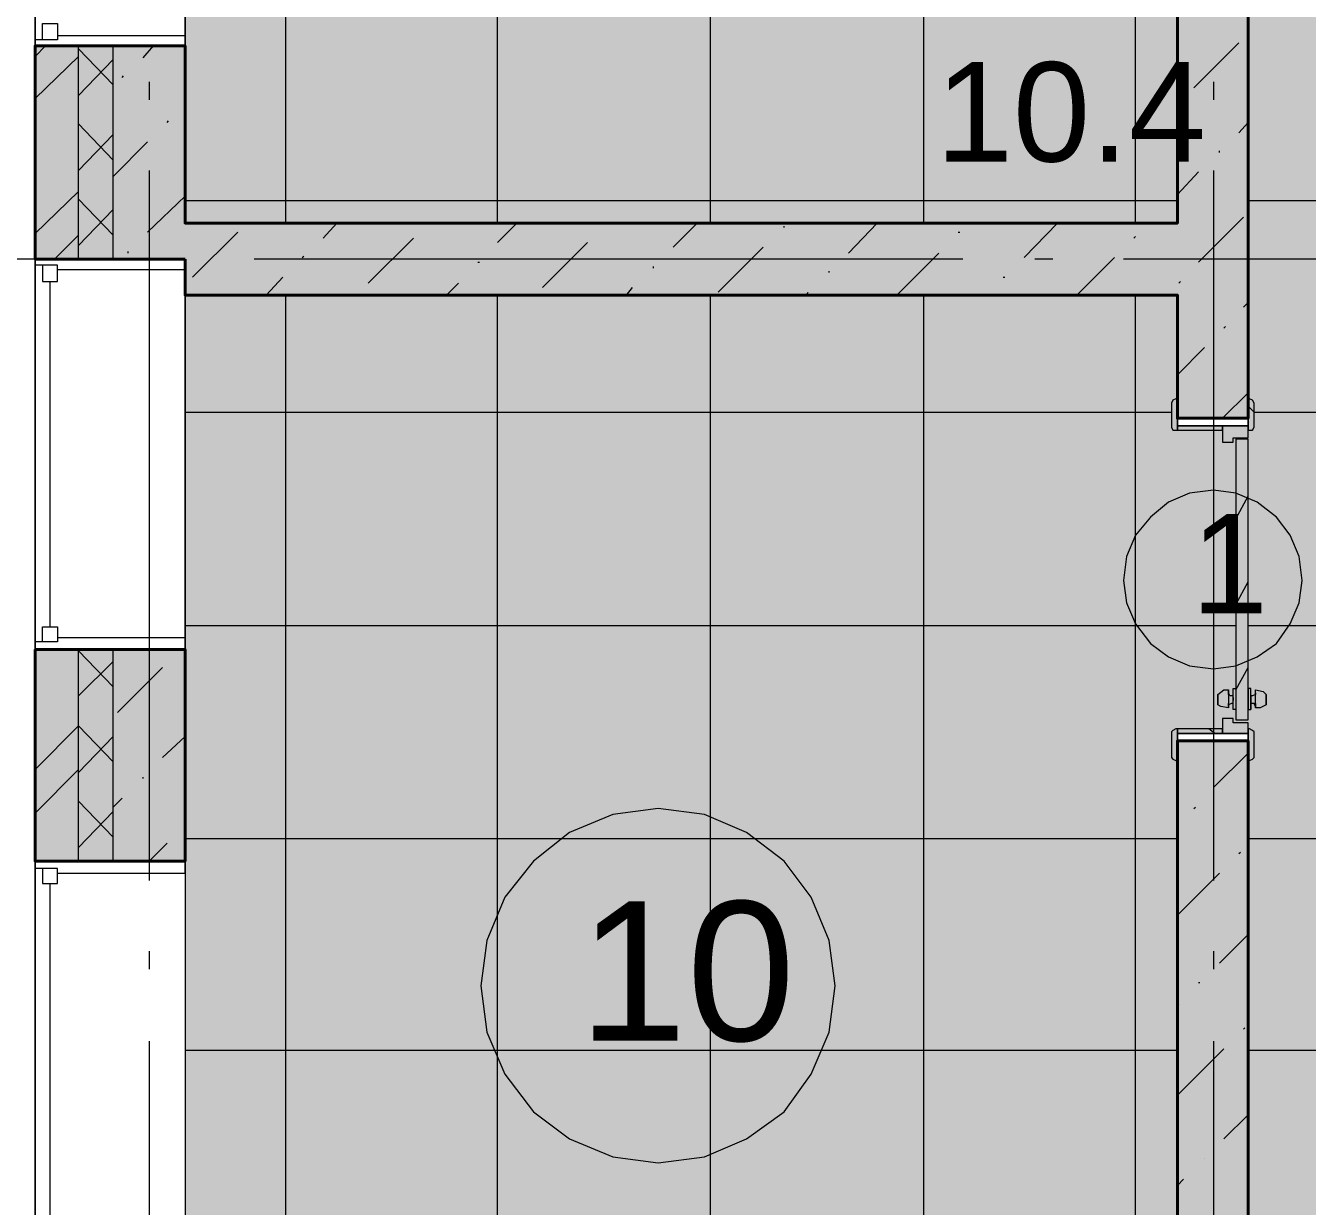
# Model space of a CAD drawing. Header units: millimetres. Extents: x -6983 to 114033, y -5968 to 36007.
# Drawn here: x -345 to 3267, y 19196 to 22524 of the extents above; entities that cross this region are included whole.
import ezdxf

# ---------------------------------------------------------------- set-up
doc = ezdxf.new("R2010")
doc.units = ezdxf.units.MM
doc.layers.add('PDF _Геометрия', color=7, linetype='Continuous')
doc.layers.add('PDF _Текст', color=7, linetype='Continuous')
doc.layers.add('PDF _Сплошная заливка', color=7, linetype='Continuous', true_color=0xffffff)
doc.styles.add('PDF Arial', font='arial.ttf')

msp = doc.modelspace()

# ---------------------------------------------------------------- hatches: boundary and pattern name
at = {"layer": 'PDF _Сплошная заливка', "transparency": 33554559}
h = msp.add_hatch(color=256, dxfattribs=at)
h.paths.add_polyline_path([(-318.8, 25263.3), (-196.1, 25263.3), (-196.1, 29084.2), (-318.8, 29084.2)])
h.paths.add_polyline_path([(-318.8, 21865.5), (-196.1, 21865.5), (-196.1, 22466.4), (-318.8, 22466.4)])
h.paths.add_polyline_path([(-318.8, 20168.8), (-196.1, 20168.8), (-196.1, 20765.4), (-318.8, 20765.4)])
h.paths.add_polyline_path([(-196.1, 19068.7), (-318.8, 19068.7), (-318.8, 15548.2), (-196.1, 15548.2)])
h.paths.add_polyline_path([(-318.8, 23566.5), (-196.1, 23566.5), (-196.1, 24163.1), (-318.8, 24163.1)])
h = msp.add_hatch(color=256, dxfattribs=at)
h.paths.add_polyline_path([(-196.1, 25263.3), (-98.8, 25263.3), (-98.8, 28961.5), (-196.1, 28961.5)])
h.paths.add_polyline_path([(-196.1, 21865.5), (-98.8, 21865.5), (-98.8, 22466.4), (-196.1, 22466.4)])
h.paths.add_polyline_path([(-196.1, 20168.8), (-98.8, 20168.8), (-98.8, 20765.4), (-196.1, 20765.4)])
h.paths.add_polyline_path([(-98.8, 19068.7), (-196.1, 19068.7), (-196.1, 15670.9), (-98.8, 15670.9)])
h.paths.add_polyline_path([(-196.1, 23566.5), (-98.8, 23566.5), (-98.8, 24163.1), (-196.1, 24163.1)])
h = msp.add_hatch(color=256, dxfattribs=at)
h.paths.add_polyline_path([(-98.8, 25263.3), (104.3, 25263.3), (104.3, 28864.1), (-98.8, 28864.1)])
h.paths.add_polyline_path([(-98.8, 21865.5), (104.3, 21865.5), (104.3, 22466.4), (-98.8, 22466.4)])
h.paths.add_polyline_path([(-98.8, 20168.8), (104.3, 20168.8), (104.3, 20765.4), (-98.8, 20765.4)])
h.paths.add_polyline_path([(104.3, 19068.7), (-98.8, 19068.7), (-98.8, 15768.2), (104.3, 15768.2)])
h.paths.add_polyline_path([(-98.8, 23566.5), (104.3, 23566.5), (104.3, 24163.1), (-98.8, 24163.1)])
h = msp.add_hatch(color=256, dxfattribs=at)
h.paths.add_polyline_path([(17245.3, 26862.7), (17245.3, 21967.1), (17253.8, 21967.1), (17253.8, 26862.7)])
h.paths.add_polyline_path([(17042.2, 24065.8), (17042.2, 28661), (14245.3, 28661), (14245.3, 25563.7), (14258, 25563.7), (14262.3, 25559.5), (14258, 25479.1), (14118.4, 25474.9), (14118.4, 25445.2), (14088.8, 25445.2), (14088.8, 25457.9), (14046.5, 25457.9), (14046.5, 25474.9), (14033.8, 25474.9), (14033.8, 25487.6), (14029.6, 25487.6), (14029.6, 25559.5), (14033.8, 25563.7), (14046.5, 25563.7), (14046.5, 25665.3), (13500.6, 25665.3), (13496.4, 25656.8), (13492.2, 25652.6), (13420.2, 25648.3), (13420.2, 25652.6), (13416, 25652.6), (13416, 25665.3), (13411.8, 25665.3), (13411.8, 25788), (13382.2, 25788), (13382.2, 25817.6), (13394.9, 25817.6), (13394.9, 25864.1), (13411.8, 25864.1), (13411.8, 25872.6), (13416, 25876.8), (13500.6, 25876.8), (13500.6, 25864.1), (14046.5, 25864.1), (14046.5, 28661), (13483.7, 28661), (13479.5, 28652.6), (13394.9, 28648.3), (13394.9, 28661), (11956.2, 28661), (11952, 28652.6), (11867.4, 28648.3), (11867.4, 28661), (11245.3, 28661), (11245.3, 25864.1), (11880, 25864.1), (11880, 25872.6), (11884.3, 25876.8), (11973.1, 25876.8), (11973.1, 25864.1), (11990.1, 25864.1), (11990.1, 25817.6), (12002.8, 25817.6), (12002.8, 25788), (11973.1, 25788), (11968.9, 25656.8), (11956.2, 25652.6), (11892.7, 25648.3), (11892.7, 25652.6), (11884.3, 25652.6), (11884.3, 25665.3), (10301.8, 25665.3), (10297.5, 25656.8), (10293.3, 25652.6), (10221.4, 25648.3), (10221.4, 25652.6), (10217.1, 25652.6), (10217.1, 25665.3), (10196, 25665.3), (10196, 25707.6), (10183.3, 25707.6), (10183.3, 25737.2), (10212.9, 25737.2), (10212.9, 25872.6), (10217.1, 25876.8), (10246.8, 25876.8), (10246.8, 26084.2), (10826.5, 26084.2), (10826.5, 28441), (9320.1, 28441), (9320.1, 26084.2), (9337, 26084.2), (9337, 25876.8), (9375.1, 25876.8), (9375.1, 25737.2), (9404.7, 25737.2), (9404.7, 25707.6), (9392, 25707.6), (9392, 25665.3), (9375.1, 25665.3), (9370.9, 25656.8), (9358.2, 25652.6), (9294.7, 25648.3), (9294.7, 25652.6), (9286.3, 25652.6), (9286.3, 25665.3), (7454.1, 25665.3), (7449.9, 25656.8), (7445.6, 25652.6), (7373.7, 25648.3), (7373.7, 25652.6), (7365.2, 25652.6), (7365.2, 25665.3), (7344.1, 25665.3), (7344.1, 25707.6), (7335.6, 25707.6), (7335.6, 25737.2), (7365.2, 25737.2), (7365.2, 25876.8), (7454.1, 25876.8), (7454.1, 25864.1), (8897, 25864.1), (8897, 28661), (6100.1, 28661), (6100.1, 25864.1), (6434.3, 25864.1), (6434.3, 25872.6), (6438.6, 25876.8), (6523.2, 25876.8), (6523.2, 25737.2), (6552.8, 25737.2), (6552.8, 25707.6), (6544.4, 25707.6), (6544.4, 25665.3), (6523.2, 25665.3), (6523.2, 25652.6), (6510.5, 25652.6), (6442.8, 25648.3), (6442.8, 25652.6), (6438.6, 25652.6), (6438.6, 25665.3), (4517.6, 25665.3), (4513.3, 25656.8), (4504.9, 25652.6), (4437.2, 25648.3), (4437.2, 25652.6), (4428.7, 25652.6), (4428.7, 25665.3), (4407.6, 25665.3), (4407.6, 25707.6), (4394.9, 25707.6), (4394.9, 25737.2), (4424.5, 25737.2), (4424.5, 25872.6), (4428.7, 25876.8), (4517.6, 25876.8), (4517.6, 25864.1), (5901.2, 25864.1), (5901.2, 28661), (104.3, 28661), (104.3, 25864.1), (3497.8, 25864.1), (3497.8, 25876.8), (3586.7, 25876.8), (3586.7, 25737.2), (3616.3, 25737.2), (3616.3, 25707.6), (3603.6, 25707.6), (3603.6, 25665.3), (3586.7, 25665.3), (3582.4, 25656.8), (3569.8, 25652.6), (3506.3, 25648.3), (3506.3, 25652.6), (3497.8, 25652.6), (3497.8, 25665.3), (3100.1, 25665.3), (3100.1, 23570.8), (3112.8, 23570.8), (3117, 23566.5), (3112.8, 23486.1), (3100.1, 23481.9), (3100.1, 23460.8), (3057.8, 23460.8), (3057.8, 23448.1), (3028.1, 23448.1), (3028.1, 23481.9), (2888.5, 23481.9), (2888.5, 23494.6), (2884.3, 23494.6), (2884.3, 23562.3), (2888.5, 23570.8), (2901.2, 23570.8), (2901.2, 25665.3), (104.3, 25665.3), (104.3, 21967.1), (2901.2, 21967.1), (2901.2, 22551), (2897, 22555.3), (2888.5, 22555.3), (2888.5, 22563.7), (2884.3, 22563.7), (2884.3, 22635.6), (2888.5, 22639.9), (3028.1, 22639.9), (3028.1, 22669.5), (3057.8, 22669.5), (3057.8, 22656.8), (3100.1, 22656.8), (3100.1, 22639.9), (3112.8, 22639.9), (3117, 22635.6), (3112.8, 22559.5), (3100.1, 22555.3), (3100.1, 21472), (3112.8, 21472), (3117, 21467.8), (3112.8, 21387.4), (3100.1, 21383.2), (3100.1, 21362), (3057.8, 21362), (3057.8, 21349.3), (3028.1, 21349.3), (3028.1, 21383.2), (2888.5, 21383.2), (2888.5, 21395.9), (2884.3, 21395.9), (2884.3, 21463.6), (2888.5, 21472), (2901.2, 21472), (2901.2, 21764), (104.3, 21764), (104.3, 15967.1), (2681.2, 15967.1), (2681.2, 15979.8), (2901.2, 15979.8), (2901.2, 20452.3), (2897, 20456.5), (2888.5, 20460.8), (2884.3, 20460.8), (2884.3, 20536.9), (2888.5, 20541.1), (3028.1, 20541.1), (3028.1, 20570.8), (3057.8, 20570.8), (3057.8, 20558.1), (3100.1, 20558.1), (3100.1, 20541.1), (3112.8, 20541.1), (3117, 20536.9), (3112.8, 20460.8), (3100.1, 20456.5), (3100.1, 15967.1), (5901.2, 15967.1), (5901.2, 16601.8), (5892.7, 16606), (5888.5, 16606), (5888.5, 16614.5), (5884.3, 16614.5), (5884.3, 16686.4), (5888.5, 16694.9), (5901.2, 16694.9), (5901.2, 18133.5), (5888.5, 18133.5), (5888.5, 18146.2), (5884.3, 18146.2), (5884.3, 18218.2), (5888.5, 18222.4), (5901.2, 18222.4), (5901.2, 20452.3), (5892.7, 20456.5), (5888.5, 20460.8), (5884.3, 20460.8), (5884.3, 20536.9), (5888.5, 20541.1), (5901.2, 20541.1), (5901.2, 20558.1), (5943.5, 20558.1), (5943.5, 20570.8), (5973.1, 20570.8), (5973.1, 20541.1), (6112.8, 20541.1), (6112.8, 20456.5), (6100.1, 20456.5), (6100.1, 18967.1), (8897, 18967.1), (8897, 21764), (6100.1, 21764), (6100.1, 21472), (6112.8, 21472), (6112.8, 21383.2), (5973.1, 21383.2), (5973.1, 21349.3), (5943.5, 21349.3), (5943.5, 21362), (5901.2, 21362), (5901.2, 21383.2), (5888.5, 21383.2), (5888.5, 21395.9), (5884.3, 21395.9), (5884.3, 21463.6), (5888.5, 21472), (5901.2, 21472), (5901.2, 22551), (5892.7, 22555.3), (5888.5, 22555.3), (5888.5, 22563.7), (5884.3, 22563.7), (5884.3, 22635.6), (5888.5, 22639.9), (5901.2, 22639.9), (5901.2, 22656.8), (5943.5, 22656.8), (5943.5, 22669.5), (5973.1, 22669.5), (5973.1, 22639.9), (6112.8, 22639.9), (6112.8, 22555.3), (6100.1, 22555.3), (6100.1, 21967.1), (8897, 21967.1), (8897, 23862.7), (6100.1, 23862.7), (6100.1, 23570.8), (6112.8, 23570.8), (6112.8, 23481.9), (5973.1, 23481.9), (5973.1, 23448.1), (5943.5, 23448.1), (5943.5, 23460.8), (5901.2, 23460.8), (5901.2, 23481.9), (5888.5, 23481.9), (5888.5, 23494.6), (5884.3, 23494.6), (5884.3, 23562.3), (5888.5, 23570.8), (5901.2, 23570.8), (5901.2, 24065.8), (12447, 24065.8), (12447, 23084.2), (12459.7, 23084.2), (12459.7, 22999.5), (12447, 22999.5), (12447, 22978.4), (12404.7, 22978.4), (12404.7, 22965.7), (12370.9, 22965.7), (12370.9, 22995.3), (12239.7, 22999.5), (12235.5, 22999.5), (12235.5, 23012.2), (12231.2, 23012.2), (12231.2, 23079.9), (12235.5, 23084.2), (12248.2, 23084.2), (12248.2, 23862.7), (9100.1, 23862.7), (9100.1, 21967.1), (12248.2, 21967.1), (12248.2, 22064.4), (12239.7, 22068.7), (12235.5, 22068.7), (12235.5, 22077.1), (12231.2, 22077.1), (12231.2, 22149), (12235.5, 22157.5), (12370.9, 22157.5), (12370.9, 22187.1), (12404.7, 22187.1), (12404.7, 22174.4), (12447, 22174.4), (12447, 22157.5), (12459.7, 22157.5), (12459.7, 22068.7), (12447, 22068.7), (12447, 20486.1), (12459.7, 20486.1), (12459.7, 20401.5), (12447, 20401.5), (12447, 20380.4), (12404.7, 20380.4), (12404.7, 20367.7), (12370.9, 20367.7), (12370.9, 20397.3), (12239.7, 20401.5), (12235.5, 20401.5), (12235.5, 20410), (12231.2, 20410), (12231.2, 20481.9), (12235.5, 20486.1), (12248.2, 20486.1), (12248.2, 21764), (9100.1, 21764), (9100.1, 18967.1), (12248.2, 18967.1), (12248.2, 19466.4), (12239.7, 19470.6), (12235.5, 19470.6), (12235.5, 19479.1), (12231.2, 19479.1), (12231.2, 19551), (12235.5, 19555.3), (12370.9, 19555.3), (12370.9, 19584.9), (12404.7, 19584.9), (12404.7, 19576.4), (12447, 19576.4), (12447, 19555.3), (12459.7, 19555.3), (12459.7, 19470.6), (12447, 19470.6), (12447, 18967.1), (17042.2, 18967.1), (17042.2, 20566.5), (14046.5, 20566.5), (14046.5, 22745.7), (14042.2, 22749.9), (14033.8, 22754.1), (14029.6, 22754.1), (14029.6, 22830.3), (14033.8, 22834.5), (14046.5, 22834.5), (14046.5, 22851.4), (14088.8, 22851.4), (14088.8, 22864.1), (14118.4, 22864.1), (14118.4, 22834.5), (14262.3, 22834.5), (14258, 22754.1), (14245.3, 22749.9), (14245.3, 20765.4), (17042.2, 20765.4), (17042.2, 23862.7), (14245.3, 23862.7), (14245.3, 23765.4), (14258, 23765.4), (14262.3, 23761.2), (14258, 23680.8), (14118.4, 23676.5), (14118.4, 23646.9), (14088.8, 23646.9), (14088.8, 23655.4), (14046.5, 23655.4), (14046.5, 23676.5), (14033.8, 23676.5), (14033.8, 23689.2), (14029.6, 23689.2), (14029.6, 23761.2), (14033.8, 23765.4), (14046.5, 23765.4), (14046.5, 24544), (14042.2, 24548.2), (14033.8, 24552.4), (14029.6, 24552.4), (14029.6, 24628.6), (14033.8, 24632.8), (14046.5, 24632.8), (14046.5, 24654), (14088.8, 24654), (14088.8, 24662.4), (14118.4, 24662.4), (14118.4, 24632.8), (14262.3, 24632.8), (14258, 24552.4), (14245.3, 24548.2), (14245.3, 24065.8)])
h.paths.add_polyline_path([(15645.9, 17168.8), (15645.9, 15967.1), (17042.2, 15967.1), (17042.2, 16529.9), (17038, 16534.1), (17033.8, 16534.1), (17033.8, 16542.6), (17029.6, 16542.6), (17029.6, 16614.5), (17033.8, 16623), (17169.2, 16623), (17169.2, 16652.6), (17198.8, 16652.6), (17198.8, 16639.9), (17245.3, 16639.9), (17245.3, 16623), (17258, 16623), (17258, 16534.1), (17245.3, 16534.1), (17245.3, 15967.1), (18387.8, 15967.1), (18387.8, 15979.8), (18392, 15984), (18476.7, 15984), (18476.7, 15967.1), (19919.5, 15967.1), (19919.5, 15984), (20004.2, 15984), (20008.4, 15979.8), (20008.4, 15967.1), (23875.8, 15967.1), (23875.8, 15979.8), (23880, 15984), (23964.7, 15984), (23964.7, 15967.1), (25403.3, 15967.1), (25403.3, 15979.8), (25407.6, 15984), (25492.2, 15984), (25496.4, 15979.8), (25496.4, 15967.1), (26038, 15967.1), (26038, 16512.9), (26033.8, 16517.2), (26029.6, 16517.2), (26029.6, 16525.6), (26025.3, 16525.6), (26025.3, 16597.6), (26029.6, 16601.8), (26165, 16601.8), (26165, 16631.4), (26194.6, 16631.4), (26194.6, 16623), (26241.1, 16623), (26241.1, 16601.8), (26253.8, 16601.8), (26249.6, 16521.4), (26241.1, 16517.2), (26241.1, 15967.1), (29038, 15967.1), (29038, 16352.1), (29016.9, 16352.1), (29016.9, 16415.6), (29038, 16415.6), (29038, 18230.9), (29016.9, 18230.9), (29016.9, 18294.3), (29038, 18294.3), (29038, 19584.9), (29016.9, 19584.9), (29016.9, 19652.6), (29038, 19652.6), (29038, 21463.6), (29016.9, 21463.6), (29016.9, 21527), (29038, 21527), (29038, 21764), (26241.1, 21764), (26241.1, 21222.4), (26249.6, 21222.4), (26253.8, 21218.2), (26249.6, 21137.8), (26241.1, 21133.5), (26241.1, 21112.4), (26194.6, 21112.4), (26194.6, 21099.7), (26165, 21099.7), (26165, 21129.3), (26033.8, 21133.5), (26029.6, 21133.5), (26029.6, 21146.2), (26025.3, 21146.2), (26025.3, 21213.9), (26029.6, 21222.4), (26038, 21222.4), (26038, 21764), (25839.1, 21764), (25830.7, 21755.5), (25758.7, 21751.3), (25758.7, 21755.5), (25754.5, 21755.5), (25754.5, 21764), (25733.4, 21764), (25733.4, 21810.5), (25720.7, 21810.5), (25720.7, 21840.2), (25750.3, 21840.2), (25750.3, 21975.6), (25754.5, 21979.8), (25839.1, 21979.8), (25839.1, 21967.1), (26038, 21967.1), (26038, 26862.7), (23241.1, 26862.7), (23241.1, 21967.1), (24819.4, 21967.1), (24819.4, 21975.6), (24823.6, 21979.8), (24908.3, 21979.8), (24908.3, 21840.2), (24942.1, 21840.2), (24942.1, 21806.3), (24929.4, 21806.3), (24929.4, 21764), (24908.3, 21764), (24908.3, 21755.5), (24895.6, 21755.5), (24832.1, 21751.3), (24832.1, 21755.5), (24823.6, 21755.5), (24823.6, 21764), (22691, 21764), (22682.6, 21755.5), (22610.7, 21751.3), (22610.7, 21755.5), (22602.2, 21755.5), (22602.2, 21764), (22585.3, 21764), (22585.3, 21806.3), (22572.6, 21806.3), (22572.6, 21840.2), (22602.2, 21840.2), (22602.2, 21967.1), (21760.2, 21967.1), (21760.2, 21840.2), (21789.8, 21840.2), (21789.8, 21806.3), (21781.3, 21806.3), (21781.3, 21764), (21760.2, 21764), (21760.2, 21755.5), (21747.5, 21755.5), (21679.8, 21751.3), (21679.8, 21755.5), (21675.5, 21755.5), (21675.5, 21764), (18362.4, 21764), (18362.4, 21755.5), (18354, 21755.5), (18282, 21751.3), (18282, 21755.5), (18277.8, 21755.5), (18277.8, 21764), (18256.6, 21764), (18256.6, 21810.5), (18243.9, 21810.5), (18243.9, 21840.2), (18273.6, 21840.2), (18273.6, 21967.1), (17435.8, 21967.1), (17435.8, 21840.2), (17465.4, 21840.2), (17465.4, 21806.3), (17452.7, 21806.3), (17452.7, 21764), (17435.8, 21764), (17431.5, 21759.8), (17418.8, 21755.5), (17355.4, 21751.3), (17355.4, 21755.5), (17346.9, 21755.5), (17346.9, 21764), (17245.3, 21764), (17245.3, 18150.5), (17258, 18150.5), (17258, 18061.6), (17245.3, 18061.6), (17245.3, 18040.4), (17198.8, 18040.4), (17198.8, 18032), (17169.2, 18032), (17169.2, 18061.6), (17033.8, 18061.6), (17033.8, 18070.1), (17029.6, 18070.1), (17029.6, 18146.2), (17033.8, 18150.5), (17042.2, 18150.5), (17042.2, 18768.2), (11245.3, 18768.2), (11245.3, 15967.1), (14126.9, 15967.1), (14126.9, 15979.8), (14122.6, 15979.8), (14122.6, 15988.3), (14118.4, 15988.3), (14118.4, 15996.7), (14114.2, 15996.7), (14114.2, 16005.2), (14109.9, 16005.2), (14109.9, 16013.6), (14105.7, 16013.6), (14105.7, 16022.1), (14101.5, 16022.1), (14101.5, 16030.6), (14097.3, 16030.6), (14097.3, 16043.3), (14093, 16043.3), (14093, 16051.7), (14088.8, 16051.7), (14088.8, 16060.2), (14084.6, 16060.2), (14084.6, 16068.7), (14080.3, 16068.7), (14080.3, 16077.1), (14076.1, 16077.1), (14076.1, 16085.6), (14071.9, 16085.6), (14071.9, 16094), (14067.6, 16094), (14067.6, 16102.5), (14063.4, 16102.5), (14063.4, 16115.2), (14059.2, 16115.2), (14059.2, 16123.7), (14054.9, 16123.7), (14054.9, 16132.1), (14050.7, 16132.1), (14050.7, 16140.6), (14046.5, 16140.6), (14046.5, 16149), (14042.2, 16149), (14042.2, 16157.5), (14038, 16157.5), (14038, 16166), (14033.8, 16166), (14033.8, 16174.4), (14029.6, 16174.4), (14029.6, 16187.1), (14025.3, 16187.1), (14025.3, 16195.6), (14021.1, 16195.6), (14021.1, 16204.1), (14016.9, 16204.1), (14016.9, 16212.5), (14012.6, 16212.5), (14012.6, 16221), (14008.4, 16221), (14008.4, 16229.4), (14004.2, 16229.4), (14004.2, 16237.9), (13999.9, 16237.9), (13999.9, 16250.6), (13995.7, 16250.6), (13995.7, 16259.1), (13991.5, 16259.1), (13991.5, 16267.5), (13987.2, 16267.5), (13987.2, 16276), (13983, 16276), (13983, 16284.4), (13978.8, 16284.4), (13978.8, 16292.9), (13974.5, 16292.9), (13974.5, 16301.4), (13970.3, 16301.4), (13970.3, 16309.8), (13966.1, 16309.8), (13966.1, 16322.5), (13961.9, 16322.5), (13961.9, 16331), (13957.6, 16331), (13957.6, 16339.5), (13953.4, 16339.5), (13953.4, 16347.9), (13949.2, 16347.9), (13949.2, 16356.4), (13944.9, 16356.4), (13944.9, 16364.8), (13940.7, 16364.8), (13940.7, 16373.3), (13936.5, 16373.3), (13936.5, 16381.8), (13932.2, 16381.8), (13932.2, 16394.5), (13928, 16394.5), (13928, 16402.9), (13923.8, 16402.9), (13923.8, 16411.4), (13919.5, 16411.4), (13919.5, 16419.8), (13915.3, 16419.8), (13915.3, 16428.3), (13911.1, 16428.3), (13911.1, 16436.8), (13906.8, 16436.8), (13906.8, 16445.2), (13902.6, 16445.2), (13902.6, 16453.7), (13898.4, 16457.9), (13885.7, 16462.2), (13801.1, 16483.3), (13788.4, 16487.6), (13703.7, 16508.7), (13716.4, 16512.9), (13758.7, 16534.1), (13771.4, 16538.3), (13813.8, 16559.5), (13826.5, 16563.7), (13868.8, 16584.9), (13881.5, 16589.1), (13923.8, 16610.3), (13936.5, 16614.5), (13987.2, 16639.9), (13902.6, 16661), (13881.5, 16665.3), (13813.8, 16682.2), (13792.6, 16682.2), (13792.6, 16694.9), (13788.4, 16694.9), (13788.4, 16703.3), (13784.1, 16703.3), (13784.1, 16711.8), (13779.9, 16711.8), (13779.9, 16720.3), (13775.7, 16720.3), (13775.7, 16728.7), (13771.4, 16728.7), (13771.4, 16741.4), (13767.2, 16741.4), (13767.2, 16749.9), (13763, 16749.9), (13763, 16758.4), (13758.7, 16758.4), (13758.7, 16766.8), (13754.5, 16766.8), (13754.5, 16775.3), (13750.3, 16775.3), (13750.3, 16783.7), (13746.1, 16783.7), (13746.1, 16796.4), (13741.8, 16796.4), (13741.8, 16804.9), (13737.6, 16804.9), (13737.6, 16813.4), (13733.4, 16813.4), (13733.4, 16821.8), (13729.1, 16821.8), (13729.1, 16830.3), (13724.9, 16830.3), (13724.9, 16838.7), (13720.7, 16838.7), (13720.7, 16851.4), (13716.4, 16851.4), (13716.4, 16859.9), (13712.2, 16859.9), (13712.2, 16868.4), (13708, 16868.4), (13708, 16876.8), (13703.7, 16876.8), (13703.7, 16885.3), (13699.5, 16885.3), (13699.5, 16893.8), (13695.3, 16893.8), (13695.3, 16906.5), (13691, 16906.5), (13691, 16914.9), (13686.8, 16914.9), (13686.8, 16923.4), (13682.6, 16923.4), (13682.6, 16931.8), (13678.4, 16931.8), (13678.4, 16940.3), (13674.1, 16940.3), (13674.1, 16948.8), (13669.9, 16948.8), (13669.9, 16961.5), (13665.7, 16961.5), (13665.7, 16969.9), (13661.4, 16969.9), (13661.4, 16978.4), (13657.2, 16978.4), (13657.2, 16986.8), (13653, 16986.8), (13653, 16995.3), (13648.7, 16995.3), (13648.7, 17003.8), (13644.5, 17003.8), (13644.5, 17016.5), (13640.3, 17016.5), (13640.3, 17024.9), (13636, 17024.9), (13636, 17033.4), (13631.8, 17033.4), (13631.8, 17041.9), (13627.6, 17041.9), (13627.6, 17050.3), (13623.3, 17050.3), (13623.3, 17058.8), (13619.1, 17058.8), (13619.1, 17071.5), (13614.9, 17071.5), (13614.9, 17079.9), (13610.7, 17079.9), (13610.7, 17088.4), (13606.4, 17088.4), (13606.4, 17096.9), (13602.2, 17096.9), (13602.2, 17105.3), (13598, 17105.3), (13598, 17113.8), (13593.7, 17113.8), (13593.7, 17126.5), (13589.5, 17126.5), (13589.5, 17134.9), (13585.3, 17134.9), (13585.3, 17143.4), (13581, 17143.4), (13581, 17151.9), (13576.8, 17151.9), (13576.8, 17160.3), (13572.6, 17160.3), (13572.6, 17168.8)])
h = msp.add_hatch(color=256, dxfattribs=at)
h.paths.add_polyline_path([(3100.1, 20507.3), (2901.2, 20507.3), (2901.2, 15869.8), (3100.1, 15869.8)])
h.paths.add_polyline_path([(2901.2, 23515.8), (3100.1, 23515.8), (3100.1, 25665.3), (2901.2, 25665.3)])
h.paths.add_polyline_path([(2901.2, 21417), (3100.1, 21417), (3100.1, 22606), (2901.2, 22606)])
for color, points in [(256, [(2220, 22517.2), (2220, 22026.3), (2820.8, 22026.3), (2820.8, 22517.2)]), (7, [(2220, 22077.1), (2220, 22051.7), (2820.8, 22051.7), (2820.8, 22077.1)]), (256, [(104.3, 21967.1), (104.3, 21764), (2901.2, 21764), (2901.2, 21967.1)]), (256, [(3066.2, 21357.8), (3066.2, 20566.5), (3100.1, 20566.5), (3100.1, 21357.8)]), (256, [(3066.2, 21209.7), (3036.6, 21213.9), (2968.9, 21213.9), (2935.1, 21209.7), (2918.1, 21201.2), (2905.4, 21197), (2888.5, 21188.5), (2875.8, 21184.3), (2858.9, 21167.4), (2850.4, 21163.1), (2833.5, 21146.2), (2825, 21142), (2820.8, 21133.5), (2803.9, 21116.6), (2799.7, 21108.1), (2782.7, 21091.2), (2778.5, 21078.5), (2770, 21061.6), (2765.8, 21048.9), (2757.3, 21032), (2748.9, 20964.3), (2753.1, 20960), (2753.1, 20930.4), (2757.3, 20930.4), (2757.3, 20896.6), (2761.6, 20896.6), (2761.6, 20888.1), (2765.8, 20888.1), (2765.8, 20879.7), (2770, 20879.7), (2770, 20867), (2774.3, 20867), (2774.3, 20858.5), (2778.5, 20858.5), (2778.5, 20850), (2782.7, 20850), (2782.7, 20837.3), (2787, 20837.3), (2799.7, 20824.6), (2799.7, 20816.2), (2803.9, 20816.2), (2812.3, 20807.7), (2812.3, 20799.3), (2816.6, 20799.3), (2825, 20790.8), (2825, 20782.3), (2833.5, 20782.3), (2842, 20773.9), (2850.4, 20769.6), (2858.9, 20761.2), (2867.4, 20756.9), (2875.8, 20748.5), (2888.5, 20744.2), (2905.4, 20735.8), (2918.1, 20731.6), (2935.1, 20723.1), (2968.9, 20718.9), (3036.6, 20714.6), (3036.6, 20718.9), (3066.2, 20723.1), (3078.9, 20727.3), (3095.8, 20735.8), (3108.5, 20740), (3133.9, 20752.7), (3138.2, 20756.9), (3146.6, 20761.2), (3150.9, 20765.4), (3159.3, 20769.6), (3163.5, 20773.9), (3172, 20778.1), (3188.9, 20795), (3193.2, 20803.5), (3197.4, 20807.7), (3201.6, 20816.2), (3205.9, 20820.4), (3210.1, 20828.9), (3214.3, 20833.1), (3227, 20858.5), (3231.2, 20871.2), (3239.7, 20888.1), (3243.9, 20900.8), (3248.2, 20930.4), (3252.4, 20993.9), (3248.2, 20993.9), (3248.2, 21027.7), (3243.9, 21027.7), (3243.9, 21040.4), (3239.7, 21040.4), (3239.7, 21048.9), (3235.5, 21048.9), (3235.5, 21057.4), (3231.2, 21057.4), (3231.2, 21070.1), (3227, 21070.1), (3227, 21078.5), (3222.8, 21078.5), (3222.8, 21087), (3218.6, 21087), (3218.6, 21095.4), (3210.1, 21103.9), (3205.9, 21103.9), (3205.9, 21112.4), (3197.4, 21120.8), (3193.2, 21120.8), (3193.2, 21129.3), (3167.8, 21154.7), (3159.3, 21158.9), (3150.9, 21167.4), (3142.4, 21171.6), (3133.9, 21180.1), (3108.5, 21192.8), (3095.8, 21197), (3078.9, 21205.5)]), (256, [(1538.7, 20308.4), (1471, 20316.9), (1407.6, 20316.9), (1373.7, 20312.7), (1344.1, 20308.4), (1310.2, 20304.2), (1293.3, 20295.7), (1280.6, 20291.5), (1272.1, 20287.3), (1259.5, 20283), (1242.5, 20274.6), (1229.8, 20270.3), (1221.4, 20266.1), (1208.7, 20261.9), (1200.2, 20257.6), (1187.5, 20253.4), (1174.8, 20240.7), (1166.4, 20236.5), (1153.7, 20223.8), (1145.2, 20219.6), (1132.5, 20206.9), (1124.1, 20202.6), (1111.4, 20189.9), (1102.9, 20185.7), (1094.4, 20177.3), (1086, 20173), (1081.7, 20164.6), (1073.3, 20156.1), (1069, 20147.6), (1056.4, 20134.9), (1052.1, 20126.5), (1039.4, 20113.8), (1035.2, 20105.3), (1022.5, 20092.6), (1018.3, 20084.2), (1005.6, 20071.5), (1001.3, 20058.8), (997.1, 20050.3), (992.9, 20037.6), (988.7, 20029.2), (984.4, 20016.5), (976, 19999.5), (971.7, 19986.8), (967.5, 19978.4), (963.3, 19965.7), (954.8, 19948.8), (950.6, 19914.9), (946.3, 19885.3), (942.1, 19851.4), (937.9, 19821.8), (942.1, 19817.6), (942.1, 19788), (946.3, 19788), (946.3, 19754.1), (950.6, 19754.1), (950.6, 19720.3), (954.8, 19720.3), (954.8, 19686.4), (959, 19686.4), (959, 19678), (963.3, 19678), (963.3, 19669.5), (967.5, 19669.5), (967.5, 19656.8), (971.7, 19656.8), (971.7, 19648.3), (976, 19648.3), (976, 19639.9), (980.2, 19639.9), (980.2, 19627.2), (984.4, 19627.2), (984.4, 19618.7), (988.7, 19618.7), (988.7, 19610.3), (992.9, 19610.3), (992.9, 19597.6), (997.1, 19597.6), (997.1, 19589.1), (1001.3, 19589.1), (1001.3, 19580.6), (1005.6, 19580.6), (1005.6, 19567.9), (1009.8, 19567.9), (1022.5, 19555.3), (1022.5, 19546.8), (1026.7, 19546.8), (1035.2, 19538.3), (1035.2, 19529.9), (1039.4, 19529.9), (1047.9, 19521.4), (1047.9, 19512.9), (1052.1, 19512.9), (1060.6, 19504.5), (1060.6, 19496), (1064.8, 19496), (1073.3, 19487.6), (1073.3, 19479.1), (1077.5, 19479.1), (1086, 19470.6), (1086, 19462.2), (1094.4, 19462.2), (1102.9, 19453.7), (1111.4, 19449.5), (1119.8, 19441), (1128.3, 19436.8), (1136.7, 19428.3), (1145.2, 19424.1), (1153.7, 19415.6), (1162.1, 19411.4), (1170.6, 19402.9), (1179.1, 19398.7), (1187.5, 19390.2), (1200.2, 19386), (1208.7, 19381.8), (1221.4, 19377.5), (1229.8, 19373.3), (1242.5, 19369.1), (1259.5, 19360.6), (1272.1, 19356.4), (1280.6, 19352.1), (1293.3, 19347.9), (1310.2, 19339.5), (1344.1, 19335.2), (1373.7, 19331), (1407.6, 19326.8), (1471, 19322.5), (1471, 19326.8), (1538.7, 19335.2), (1568.3, 19339.5), (1581, 19343.7), (1598, 19352.1), (1610.7, 19356.4), (1627.6, 19364.8), (1640.3, 19369.1), (1657.2, 19377.5), (1669.9, 19381.8), (1695.3, 19394.5), (1699.5, 19398.7), (1708, 19402.9), (1716.4, 19411.4), (1724.9, 19415.6), (1729.1, 19419.8), (1737.6, 19424.1), (1746.1, 19432.5), (1754.5, 19436.8), (1758.7, 19441), (1767.2, 19445.2), (1775.7, 19453.7), (1784.1, 19457.9), (1801.1, 19474.9), (1805.3, 19483.3), (1813.8, 19491.8), (1818, 19500.2), (1822.2, 19504.5), (1826.5, 19512.9), (1834.9, 19521.4), (1839.1, 19529.9), (1843.4, 19534.1), (1847.6, 19542.6), (1856.1, 19551), (1860.3, 19559.5), (1864.5, 19563.7), (1877.2, 19589.1), (1881.5, 19601.8), (1889.9, 19618.7), (1894.2, 19631.4), (1902.6, 19648.3), (1906.8, 19661), (1915.3, 19678), (1919.5, 19690.7), (1923.8, 19720.3), (1932.2, 19788), (1936.5, 19851.4), (1932.2, 19851.4), (1932.2, 19881.1), (1928, 19881.1), (1928, 19914.9), (1923.8, 19914.9), (1923.8, 19944.5), (1919.5, 19944.5), (1919.5, 19957.2), (1915.3, 19957.2), (1915.3, 19965.7), (1911.1, 19965.7), (1911.1, 19978.4), (1906.8, 19978.4), (1906.8, 19986.8), (1902.6, 19986.8), (1902.6, 19999.5), (1898.4, 19999.5), (1898.4, 20008), (1894.2, 20008), (1894.2, 20016.5), (1889.9, 20016.5), (1889.9, 20029.2), (1885.7, 20029.2), (1885.7, 20037.6), (1881.5, 20037.6), (1881.5, 20050.3), (1877.2, 20050.3), (1877.2, 20058.8), (1873, 20058.8), (1873, 20067.2), (1868.8, 20067.2), (1868.8, 20075.7), (1860.3, 20084.2), (1856.1, 20084.2), (1856.1, 20092.6), (1847.6, 20101.1), (1843.4, 20101.1), (1843.4, 20109.6), (1834.9, 20118), (1830.7, 20118), (1830.7, 20126.5), (1822.2, 20134.9), (1818, 20134.9), (1818, 20143.4), (1809.5, 20151.9), (1805.3, 20151.9), (1805.3, 20160.3), (1779.9, 20185.7), (1771.4, 20189.9), (1763, 20198.4), (1754.5, 20202.6), (1746.1, 20211.1), (1737.6, 20215.3), (1729.1, 20223.8), (1720.7, 20228), (1712.2, 20236.5), (1703.7, 20240.7), (1695.3, 20249.2), (1669.9, 20261.9), (1657.2, 20266.1), (1640.3, 20274.6), (1627.6, 20278.8), (1610.7, 20287.3), (1598, 20291.5), (1581, 20300), (1568.3, 20304.2)]), (256, [(1212.9, 20189.9), (1212.9, 19508.7), (1636, 19508.7), (1636, 20189.9)])]:
    msp.add_hatch(color=color, dxfattribs=at).paths.add_polyline_path(points)
h = msp.add_hatch(color=256, dxfattribs=at)
h.paths.add_polyline_path([(2888.5, 21383.2), (2901.2, 21383.2), (2901.2, 21472), (2888.5, 21472), (2884.3, 21463.6), (2884.3, 21391.6), (2888.5, 21391.6)])
h.paths.add_polyline_path([(2897, 20456.5), (2901.2, 20452.3), (2901.2, 20541.1), (2888.5, 20541.1), (2884.3, 20536.9), (2884.3, 20460.8), (2888.5, 20460.8)])
h = msp.add_hatch(color=256, dxfattribs=at)
h.paths.add_polyline_path([(3117, 21467.8), (3112.8, 21472), (3100.1, 21472), (3100.1, 21383.2), (3112.8, 21387.4)])
h.paths.add_polyline_path([(3112.8, 20541.1), (3100.1, 20541.1), (3100.1, 20452.3), (3104.3, 20456.5), (3112.8, 20460.8), (3117, 20536.9)])
h = msp.add_hatch(color=256, dxfattribs=at)
h.paths.add_polyline_path([(2901.2, 21383.2), (3028.1, 21383.2), (3028.1, 21395.9), (2901.2, 21395.9)])
h.paths.add_polyline_path([(3028.1, 20541.1), (2901.2, 20541.1), (2901.2, 20528.5), (3028.1, 20528.5)])
h = msp.add_hatch(color=256, dxfattribs=at)
h.paths.add_polyline_path([(3057.8, 21362), (3100.1, 21362), (3100.1, 21395.9), (3028.1, 21395.9), (3028.1, 21349.3), (3057.8, 21349.3)])
h.paths.add_polyline_path([(3100.1, 20558.1), (3057.8, 20558.1), (3057.8, 20570.8), (3028.1, 20570.8), (3028.1, 20528.5), (3100.1, 20528.5)])

# ---------------------------------------------------------------- linework, layer by layer
at = {"layer": 'PDF _Геометрия', "lineweight": 9}
for points in [[(18167.8, 30082.8), (18464, 30082.8), (18464, 28284.4), (27459.7, 28284.4), (27459.7, 23185.7), (30455.5, 23185.7), (30455.5, 21967.1), (29456.9, 21967.1), (29456.9, 22187.1), (26461.1, 22187.1), (26461.1, 27281.6), (17465.4, 27281.6), (17465.4, 29084.2), (14143.8, 29084.2), (14143.8, 30962.9), (11148, 30962.9), (11148, 29084.2), (-318.8, 29084.2), (-318.8, 15548.2), (2681.2, 15548.2)], [(387.8, 21967.1), (387.8, 25665.3)], [(984.4, 21967.1), (984.4, 25665.3)], [(1585.3, 21967.1), (1585.3, 25665.3)], [(2186.1, 21967.1), (2186.1, 25665.3)], [(2782.7, 21967.1), (2782.7, 25665.3)], [(104.3, 22466.4), (104.3, 23566.5)], [(2947.7, 22347.9), (3074.7, 22474.9)], [(-318.8, 22436.8), (-289.2, 22466.4)], [(-318.8, 22318.3), (-196.1, 22436.8)], [(-196.1, 21865.5), (-196.1, 22466.4)], [(-98.8, 22356.4), (-196.1, 22457.9)], [(-98.8, 21865.5), (-98.8, 22466.4)], [(-14.2, 22432.5), (15.4, 22466.4)], [(-196.1, 22326.8), (-98.8, 22428.3)], [(-73.4, 22377.5), (-69.2, 22381.8)], [(53.5, 22250.6), (57.8, 22254.8)], [(-98.8, 22144.8), (-196.1, 22246.4)], [(3074.7, 22221), (3100.1, 22250.6)], [(-196.1, 22115.2), (-98.8, 22216.7)], [(-98.8, 22098.3), (-1.5, 22195.6)], [(3019.7, 22166), (3019.7, 22170.2)], [(2901.2, 22047.5), (2960.4, 22111)], [(-318.8, 21937.5), (-196.1, 22056)], [(-1.5, 21941.7), (104.3, 22043.3)], [(-98.8, 21933.2), (-196.1, 22034.8)], [(-196.1, 21903.6), (-98.8, 22005.2)], [(104.3, 22030.6), (2901.2, 22030.6)], [(3100.1, 22030.6), (5901.2, 22030.6)], [(493.6, 21924.8), (531.7, 21967.1)], [(984.4, 21912.1), (1039.4, 21967.1)], [(1479.5, 21899.4), (1547.2, 21967.1)], [(1974.5, 21882.5), (2054.9, 21967.1)], [(2469.6, 21869.8), (2562.7, 21967.1)], [(2960.4, 21857.1), (3087.4, 21984)], [(-263.8, 21865.5), (-196.1, 21933.2)], [(125.5, 21814.8), (252.4, 21941.7)], [(1792.6, 21954.4), (1792.6, 21958.6)], [(2283.4, 21941.7), (2287.7, 21941.7)], [(2778.5, 21924.8), (2782.7, 21929)], [(620.5, 21797.8), (747.5, 21924.8)], [(1111.4, 21785.2), (1238.3, 21912.1)], [(1606.4, 21772.5), (1733.4, 21899.4)], [(-56.5, 21882.5), (-56.5, 21886.7)], [(434.3, 21869.8), (438.6, 21874)], [(929.4, 21857.1), (933.6, 21857.1)], [(2109.9, 21764), (2228.4, 21882.5)], [(2617.7, 21764), (2723.5, 21869.8)], [(1424.5, 21840.2), (1424.5, 21844.4)], [(1919.5, 21827.5), (1919.5, 21831.7)], [(332.8, 21764), (379.3, 21814.8)], [(840.6, 21764), (874.4, 21797.8)], [(1348.3, 21764), (1365.2, 21785.2)], [(2410.4, 21814.8), (2414.6, 21814.8)], [(2905.4, 21797.8), (2909.7, 21802.1)], [(104.3, 20765.4), (104.3, 21764)], [(387.8, 15967.1), (387.8, 21764)], [(984.4, 15967.1), (984.4, 21764)], [(1585.3, 15967.1), (1585.3, 21764)], [(1856.1, 21764), (1860.3, 21772.5)], [(2186.1, 15967.1), (2186.1, 21764)], [(2782.7, 15979.8), (2782.7, 21764)], [(3087.4, 21730.1), (3100.1, 21742.8)], [(3032.4, 21670.9), (3036.6, 21675.1)], [(2901.2, 21539.7), (2977.4, 21615.9)], [(3028.1, 21417), (3100.1, 21489)], [(104.3, 21434), (2884.3, 21434)], [(3100.1, 21450.9), (3117, 21434), (5884.3, 21434)], [(3066.2, 21133.5), (3100.1, 21197)], [(3066.2, 20892.3), (3100.1, 20955.8)], [(104.3, 20833.1), (3066.2, 20833.1)], [(3100.1, 20833.1), (5901.2, 20833.1)], [(-196.1, 20168.8), (-196.1, 20765.4)], [(-98.8, 20659.6), (-196.1, 20761.2)], [(-98.8, 20168.8), (-98.8, 20765.4)], [(-196.1, 20634.2), (-98.8, 20731.6)], [(-86.1, 20587.7), (40.8, 20714.6)], [(3057.8, 20596.2), (3057.8, 20600.4), (3057.8, 20604.6), (3057.8, 20608.8), (3057.8, 20617.3), (3057.8, 20625.8), (3057.8, 20634.2), (3057.8, 20638.5), (3057.8, 20646.9), (3057.8, 20651.2), (3057.8, 20655.4), (3066.2, 20655.4), (3066.2, 20651.2), (3100.1, 20714.6)], [(3015.4, 20638.5), (3015.4, 20634.2), (3015.4, 20638.5), (3032.4, 20651.2), (3045.1, 20651.2), (3045.1, 20642.7), (3045.1, 20651.2)], [(3045.1, 20638.5), (3045.1, 20642.7), (3045.1, 20634.2), (3045.1, 20617.3), (3045.1, 20604.6), (3045.1, 20600.4), (3023.9, 20604.6), (3015.4, 20608.8), (3015.4, 20613.1), (3015.4, 20625.8), (3015.4, 20634.2), (3015.4, 20625.8), (3015.4, 20613.1), (3015.4, 20608.8)], [(3066.2, 20651.2), (3066.2, 20646.9), (3066.2, 20638.5), (3066.2, 20634.2), (3066.2, 20625.8), (3066.2, 20617.3), (3066.2, 20608.8), (3066.2, 20604.6), (3066.2, 20600.4), (3066.2, 20596.2), (3057.8, 20596.2), (3057.8, 20600.4), (3057.8, 20604.6), (3057.8, 20608.8), (3057.8, 20617.3), (3057.8, 20625.8), (3057.8, 20634.2), (3053.5, 20634.2), (3049.3, 20634.2), (3045.1, 20642.7)], [(3057.8, 20655.4), (3057.8, 20655.4)], [(3057.8, 20634.2), (3057.8, 20638.5), (3057.8, 20646.9), (3057.8, 20651.2), (3057.8, 20655.4)], [(3057.8, 20655.4), (3057.8, 20655.4)], [(3121.2, 20638.5), (3121.2, 20642.7), (3121.2, 20638.5), (3112.8, 20634.2), (3108.5, 20634.2), (3108.5, 20638.5), (3108.5, 20646.9), (3108.5, 20651.2), (3108.5, 20655.4), (3100.1, 20655.4), (3100.1, 20651.2), (3100.1, 20646.9), (3100.1, 20638.5), (3100.1, 20634.2), (3100.1, 20625.8), (3100.1, 20617.3), (3100.1, 20608.8), (3100.1, 20604.6), (3100.1, 20600.4), (3100.1, 20596.2), (3108.5, 20596.2), (3108.5, 20600.4), (3108.5, 20604.6), (3108.5, 20608.8), (3108.5, 20617.3), (3108.5, 20625.8), (3108.5, 20617.3), (3108.5, 20608.8), (3108.5, 20604.6), (3108.5, 20600.4), (3108.5, 20596.2)], [(3108.5, 20634.2), (3108.5, 20625.8), (3108.5, 20634.2), (3108.5, 20638.5), (3108.5, 20646.9), (3108.5, 20651.2), (3108.5, 20655.4)], [(3108.5, 20655.4), (3108.5, 20655.4)], [(3108.5, 20655.4), (3108.5, 20655.4)], [(3121.2, 20613.1), (3121.2, 20604.6), (3121.2, 20617.3), (3121.2, 20634.2), (3121.2, 20642.7), (3121.2, 20651.2), (3142.4, 20646.9), (3150.9, 20638.5), (3150.9, 20634.2), (3150.9, 20625.8), (3150.9, 20613.1), (3150.9, 20625.8), (3150.9, 20634.2), (3150.9, 20638.5)], [(3121.2, 20642.7), (3121.2, 20651.2)], [(3057.8, 20613.1), (3053.5, 20613.1), (3045.1, 20608.8), (3045.1, 20604.6), (3045.1, 20613.1)], [(3045.1, 20604.6), (3045.1, 20600.4)], [(3057.8, 20625.8), (3057.8, 20625.8)], [(3057.8, 20625.8), (3057.8, 20625.8)], [(3057.8, 20621.5), (3057.8, 20621.5)], [(3057.8, 20621.5), (3057.8, 20621.5)], [(3057.8, 20596.2), (3057.8, 20596.2)], [(3057.8, 20596.2), (3057.8, 20596.2)], [(3108.5, 20625.8), (3108.5, 20625.8)], [(3108.5, 20625.8), (3108.5, 20625.8)], [(3108.5, 20621.5), (3108.5, 20621.5)], [(3108.5, 20621.5), (3108.5, 20621.5)], [(3121.2, 20604.6), (3117, 20613.1), (3112.8, 20613.1), (3108.5, 20613.1)], [(3108.5, 20596.2), (3108.5, 20596.2)], [(3108.5, 20596.2), (3108.5, 20596.2)], [(3150.9, 20608.8), (3150.9, 20613.1), (3150.9, 20608.8), (3133.9, 20600.4), (3121.2, 20600.4), (3121.2, 20604.6), (3121.2, 20600.4)], [(-318.8, 20426.9), (-196.1, 20549.6), (-98.8, 20448.1)], [(-196.1, 20418.4), (-98.8, 20520)], [(40.8, 20460.8), (104.3, 20520)], [(3007, 20528.5), (2990.1, 20541.1)], [(3002.8, 20376.1), (3100.1, 20473.4)], [(-318.8, 20304.2), (-196.1, 20426.9)], [(-14.2, 20401.5), (-14.2, 20405.7)], [(-98.8, 20321.1), (-73.4, 20346.5)], [(-98.8, 20236.5), (-196.1, 20338)], [(-196.1, 20206.9), (-98.8, 20308.4)], [(2947.7, 20316.9), (2952, 20321.1)], [(104.3, 20232.3), (2901.2, 20232.3)], [(3100.1, 20232.3), (5901.2, 20232.3)], [(2.8, 20168.8), (53.5, 20219.6)], [(3074.7, 20189.9), (3078.9, 20194.2)], [(2901.2, 20016.5), (3019.7, 20134.9)], [(3019.7, 19881.1), (3100.1, 19961.5)], [(2960.4, 19826.1), (2964.7, 19826.1)], [(2901.2, 19762.6), (2905.4, 19766.8)], [(3087.4, 19694.9), (3091.6, 19699.1)], [(104.3, 19635.6), (2901.2, 19635.6)], [(2905.4, 19512.9), (3032.4, 19639.9)], [(3100.1, 19635.6), (5901.2, 19635.6)], [(3032.4, 19386), (3100.1, 19453.7)], [(2977.4, 19331), (2977.4, 19331)], [(2901.2, 19254.8), (2918.1, 19271.8)]]:
    msp.add_lwpolyline(points, dxfattribs=at)
at = {"layer": 'PDF _Геометрия', "lineweight": 18}
for points in [[(104.3, 23566.5), (104.3, 22466.4), (-318.8, 22466.4), (-318.8, 23566.5)], [(104.3, 21865.5), (104.3, 20765.4), (-318.8, 20765.4), (-318.8, 21865.5)], [(104.3, 20168.8), (104.3, 19068.7), (-318.8, 19068.7), (-318.8, 20168.8)]]:
    msp.add_lwpolyline(points, close=True, dxfattribs=at)
at = {"layer": 'PDF _Геометрия', "lineweight": 40}
for points in [[(104.3, 21865.5), (104.3, 21764), (2901.2, 21764), (2901.2, 21417), (3100.1, 21417), (3100.1, 22606), (2901.2, 22606), (2901.2, 21967.1), (104.3, 21967.1), (104.3, 22466.4), (-318.8, 22466.4), (-318.8, 21865.5)], [(-318.8, 20765.4), (-318.8, 20168.8), (104.3, 20168.8), (104.3, 20765.4)]]:
    msp.add_lwpolyline(points, close=True, dxfattribs=at)
at = {"layer": 'PDF _Геометрия', "lineweight": 13}
for points in [[(-297.7, 22483.3), (-297.7, 22529.9), (-255.4, 22529.9), (-255.4, 22483.3), (-318.8, 22483.3), (-318.8, 22466.4)], [(-255.4, 22496), (104.3, 22496), (104.3, 22466.4)], [(-297.7, 21848.6), (-297.7, 21802.1), (-255.4, 21802.1), (-255.4, 21848.6), (-318.8, 21848.6), (-318.8, 21865.5)], [(-255.4, 21835.9), (104.3, 21835.9), (104.3, 21865.5)], [(-276.5, 20828.9), (-276.5, 21802.1)], [(-297.7, 20786.6), (-297.7, 20828.9), (-255.4, 20828.9), (-255.4, 20786.6), (-318.8, 20786.6), (-318.8, 20765.4)], [(-255.4, 20799.3), (104.3, 20799.3), (104.3, 20765.4)], [(-297.7, 20147.6), (-297.7, 20105.3), (-255.4, 20105.3), (-255.4, 20147.6), (-318.8, 20147.6), (-318.8, 20164.6)], [(-255.4, 20134.9), (104.3, 20134.9), (104.3, 20168.8)], [(-276.5, 19132.1), (-276.5, 20105.3)]]:
    msp.add_lwpolyline(points, dxfattribs=at)
at = {"layer": 'PDF _Геометрия', "lineweight": 20}
for points in [[(2.8, 22364.8), (2.8, 22314.1)], [(3002.8, 22364.8), (3002.8, 22314.1)], [(2.8, 22115.2), (2.8, 20113.8)], [(3002.8, 22115.2), (3002.8, 20113.8)], [(-153.8, 21865.5), (-2151, 21865.5)], [(100.1, 21865.5), (45.1, 21865.5)], [(2296.1, 21865.5), (298.9, 21865.5)], [(2550, 21865.5), (2499.2, 21865.5)], [(4750.3, 21865.5), (2748.9, 21865.5)], [(2.8, 19914.9), (2.8, 19864.1)], [(3002.8, 19914.9), (3002.8, 19864.1)], [(2.8, 19661), (2.8, 17663.9)], [(3002.8, 19661), (3002.8, 17663.9)]]:
    msp.add_lwpolyline(points, dxfattribs=at)
at = {"layer": 'PDF _Геометрия', "lineweight": 13}
for points in [[(2901.2, 21383.2), (2901.2, 21472), (2897, 21472), (2888.5, 21467.8), (2884.3, 21459.3), (2884.3, 21391.6), (2888.5, 21383.2), (2897, 21383.2)], [(3100.1, 21472), (3100.1, 21383.2), (3104.3, 21383.2), (3112.8, 21383.2), (3117, 21391.6), (3117, 21459.3), (3112.8, 21467.8), (3104.3, 21472)], [(2901.2, 21383.2), (3028.1, 21383.2), (3028.1, 21395.9), (2901.2, 21395.9)], [(3028.1, 21395.9), (3028.1, 21349.3), (3057.8, 21349.3), (3057.8, 21362), (3100.1, 21362), (3100.1, 21395.9)], [(3066.2, 21357.8), (3066.2, 20566.5), (3100.1, 20566.5), (3100.1, 21357.8)], [(3028.1, 20570.8), (3028.1, 20528.5), (3100.1, 20528.5), (3100.1, 20558.1), (3057.8, 20558.1), (3057.8, 20570.8)], [(2901.2, 20452.3), (2901.2, 20541.1), (2897, 20541.1), (2888.5, 20536.9), (2884.3, 20532.7), (2884.3, 20460.8), (2888.5, 20456.5), (2897, 20452.3)], [(2901.2, 20541.1), (2901.2, 20528.5), (3028.1, 20528.5), (3028.1, 20541.1)], [(3100.1, 20541.1), (3100.1, 20452.3), (3104.3, 20452.3), (3112.8, 20456.5), (3117, 20460.8), (3117, 20532.7), (3112.8, 20536.9), (3104.3, 20541.1)]]:
    msp.add_lwpolyline(points, close=True, dxfattribs=at)
at = {"layer": 'PDF _Геометрия', "color": 36, "lineweight": 9, "true_color": 0x7f3f00}
for points in [[(2901.2, 21417), (2901.2, 21395.9), (3100.1, 21395.9), (3100.1, 21417)], [(2901.2, 20528.5), (2901.2, 20507.3), (3100.1, 20507.3), (3100.1, 20528.5)]]:
    msp.add_lwpolyline(points, close=True, dxfattribs=at)
at = {"layer": 'PDF _Геометрия', "lineweight": 9}
for points in [[(2748.9, 20960), (2757.3, 20896.6), (2782.7, 20837.3), (2825, 20782.3), (2875.8, 20744.2), (2935.1, 20718.9), (3002.8, 20710.4), (3066.2, 20718.9), (3125.5, 20744.2), (3180.5, 20782.3), (3218.6, 20837.3), (3243.9, 20896.6), (3252.4, 20960), (3243.9, 21027.7), (3218.6, 21087), (3180.5, 21137.8), (3125.5, 21180.1), (3066.2, 21205.5), (3002.8, 21213.9), (2935.1, 21205.5), (2875.8, 21180.1), (2825, 21137.8), (2782.7, 21087), (2757.3, 21027.7)], [(3057.8, 20621.5), (3057.8, 20625.8), (3057.8, 20630), (3057.8, 20625.8)], [(3108.5, 20630), (3108.5, 20625.8), (3108.5, 20621.5), (3108.5, 20625.8)], [(937.9, 19817.6), (954.8, 19686.4), (1005.6, 19567.9), (1086, 19462.2), (1187.5, 19386), (1310.2, 19335.2), (1437.2, 19318.3), (1568.3, 19335.2), (1686.8, 19386), (1792.6, 19462.2), (1868.8, 19567.9), (1919.5, 19686.4), (1936.5, 19817.6), (1919.5, 19944.5), (1868.8, 20067.2), (1792.6, 20168.8), (1686.8, 20249.2), (1568.3, 20300), (1437.2, 20316.9), (1310.2, 20300), (1187.5, 20249.2), (1086, 20168.8), (1005.6, 20067.2), (954.8, 19944.5)]]:
    msp.add_lwpolyline(points, close=True, dxfattribs=at)
at = {"layer": 'PDF _Геометрия', "lineweight": 40}
msp.add_lwpolyline([(3100.1, 15967.1), (3100.1, 20507.3), (2901.2, 20507.3), (2901.2, 15869.8), (3100.1, 15869.8)], dxfattribs=at)

# ---------------------------------------------------------------- texts
at = {"layer": 'PDF _Текст', "attachment_point": 7, "style": 'PDF Arial'}
for s, insert, char_height in [('10.4', (2220, 22136.4), 280.18), ('1', (2939.3, 20867), 280.2), ('10', (1212.9, 19656.8), 392.99)]:
    msp.add_mtext(s, dxfattribs=dict(at, insert=insert, char_height=char_height))

doc.saveas('drawing.dxf')
